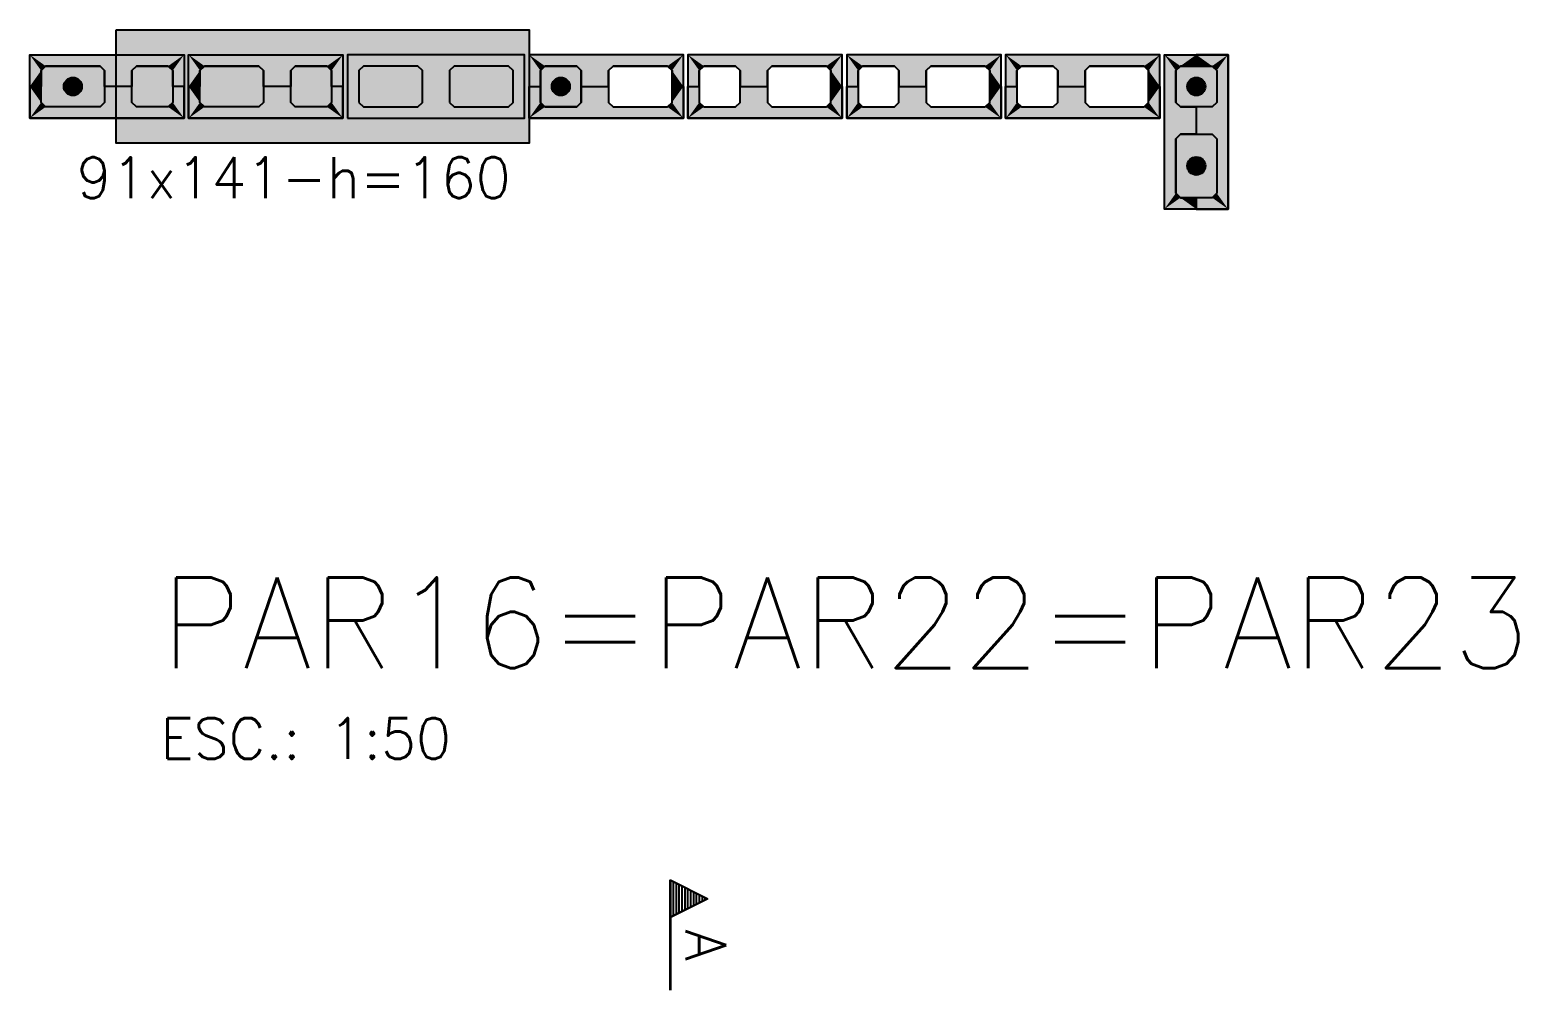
# Model space of a CAD drawing. Extents: x -1.9 to 86, y -1.5 to 61.
# Drawn here: x 43.21 to 49.76, y 37.43 to 41.66 of the extents above; entities that cross this region are included whole.
import ezdxf

# ---------------------------------------------------------------- set-up
doc = ezdxf.new("R2010")
doc.units = 0
doc.header["$MEASUREMENT"] = 0
for name, color, linetype in [('PENA_01', 1, 'CONTINUOUS'), ('PENA_02', 2, 'CONTINUOUS'), ('PENA_03', 3, 'CONTINUOUS'), ('PENA_06', 6, 'CONTINUOUS'), ('PENA_11', 252, 'CONTINUOUS'), ('PENA_21', 100, 'CONTINUOUS'), ('PENA_23', 50, 'CONTINUOUS')]:
    doc.layers.add(name, color=color, linetype=linetype)
doc.styles.get("Standard").update_dxf_attribs({"font": 'ROMANS.SHX'})

msp = doc.modelspace()

# ---------------------------------------------------------------- linework, layer by layer
at = {"layer": 'PENA_01', "linetype": 'Continuous'}
for points in [[(43.515295, 41.322185), (43.275295, 41.322185), (43.255295, 41.342185), (43.255295, 41.482185), (43.275295, 41.502185), (43.515295, 41.502185), (43.535295, 41.482185), (43.535295, 41.342185), (43.515295, 41.322185)], [(43.815295, 41.322185), (43.675295, 41.322185), (43.655295, 41.342185), (43.655295, 41.482185), (43.675295, 41.502185), (43.815295, 41.502185), (43.835295, 41.482185), (43.835295, 41.342185), (43.815295, 41.322185)], [(44.215295, 41.322185), (43.975295, 41.322185), (43.955295, 41.342185), (43.955295, 41.482185), (43.975295, 41.502185), (44.215295, 41.502185), (44.235295, 41.482185), (44.235295, 41.342185), (44.215295, 41.322185)], [(44.515295, 41.322185), (44.375295, 41.322185), (44.355295, 41.342185), (44.355295, 41.482185), (44.375295, 41.502185), (44.515295, 41.502185), (44.535295, 41.482185), (44.535295, 41.342185), (44.515295, 41.322185)], [(44.655295, 41.342185), (44.675295, 41.322185), (44.915295, 41.322185), (44.935295, 41.342185), (44.935295, 41.482185), (44.915295, 41.502185), (44.675295, 41.502185), (44.655295, 41.482185), (44.655295, 41.342185)], [(45.055295, 41.342185), (45.075295, 41.322185), (45.315295, 41.322185), (45.335295, 41.342185), (45.335295, 41.482185), (45.315295, 41.502185), (45.075295, 41.502185), (45.055295, 41.482185), (45.055295, 41.342185)], [(45.475295, 41.322185), (45.615295, 41.322185), (45.635295, 41.342185), (45.635295, 41.482185), (45.615295, 41.502185), (45.475295, 41.502185), (45.455295, 41.482185), (45.455295, 41.342185), (45.475295, 41.322185)], [(45.775295, 41.322185), (46.015295, 41.322185), (46.035295, 41.342185), (46.035295, 41.482185), (46.015295, 41.502185), (45.775295, 41.502185), (45.755295, 41.482185), (45.755295, 41.342185), (45.775295, 41.322185)], [(46.175295, 41.322185), (46.315295, 41.322185), (46.335295, 41.342185), (46.335295, 41.482185), (46.315295, 41.502185), (46.175295, 41.502185), (46.155295, 41.482185), (46.155295, 41.342185), (46.175295, 41.322185)], [(46.475295, 41.322185), (46.715295, 41.322185), (46.735295, 41.342185), (46.735295, 41.482185), (46.715295, 41.502185), (46.475295, 41.502185), (46.455295, 41.482185), (46.455295, 41.342185), (46.475295, 41.322185)], [(46.875295, 41.322185), (47.015295, 41.322185), (47.035295, 41.342185), (47.035295, 41.482185), (47.015295, 41.502185), (46.875295, 41.502185), (46.855295, 41.482185), (46.855295, 41.342185), (46.875295, 41.322185)], [(47.175295, 41.322185), (47.415295, 41.322185), (47.435295, 41.342185), (47.435295, 41.482185), (47.415295, 41.502185), (47.175295, 41.502185), (47.155295, 41.482185), (47.155295, 41.342185), (47.175295, 41.322185)], [(47.575295, 41.322185), (47.715295, 41.322185), (47.735295, 41.342185), (47.735295, 41.482185), (47.715295, 41.502185), (47.575295, 41.502185), (47.555295, 41.482185), (47.555295, 41.342185), (47.575295, 41.322185)], [(47.875295, 41.322185), (48.115295, 41.322185), (48.135295, 41.342185), (48.135295, 41.482185), (48.115295, 41.502185), (47.875295, 41.502185), (47.855295, 41.482185), (47.855295, 41.342185), (47.875295, 41.322185)], [(48.435295, 41.482185), (48.435295, 41.342185), (48.415295, 41.322185), (48.275295, 41.322185), (48.255295, 41.342185), (48.255295, 41.482185), (48.275295, 41.502185), (48.415295, 41.502185), (48.435295, 41.482185)], [(48.435295, 41.182185), (48.435295, 40.942185), (48.415295, 40.922185), (48.275295, 40.922185), (48.255295, 40.942185), (48.255295, 41.182185), (48.275295, 41.202185), (48.415295, 41.202185), (48.435295, 41.182185)]]:
    msp.add_lwpolyline(points, dxfattribs=at)
at = {"layer": 'PENA_02', "linetype": 'Continuous'}
for points in [[(43.885295, 41.272185), (43.205295, 41.272185), (43.205295, 41.552185), (43.885295, 41.552185), (43.885295, 41.272185)], [(44.585295, 41.272185), (43.905295, 41.272185), (43.905295, 41.552185), (44.585295, 41.552185), (44.585295, 41.272185)], [(44.605295, 41.272185), (45.385295, 41.272185), (45.385295, 41.552185), (44.605295, 41.552185), (44.605295, 41.272185)], [(45.405295, 41.272185), (46.085295, 41.272185), (46.085295, 41.552185), (45.405295, 41.552185), (45.405295, 41.272185)], [(46.105295, 41.272185), (46.785295, 41.272185), (46.785295, 41.552185), (46.105295, 41.552185), (46.105295, 41.272185)], [(46.805295, 41.272185), (47.485295, 41.272185), (47.485295, 41.552185), (46.805295, 41.552185), (46.805295, 41.272185)], [(47.505295, 41.272185), (48.185295, 41.272185), (48.185295, 41.552185), (47.505295, 41.552185), (47.505295, 41.272185)], [(48.485295, 41.552185), (48.485295, 40.872185), (48.205295, 40.872185), (48.205295, 41.552185), (48.485295, 41.552185)]]:
    msp.add_lwpolyline(points, dxfattribs=at)
at = {"layer": 'PENA_03', "linetype": 'Continuous'}
for p, q in [((46.027372, 37.429744), (46.027372, 37.916126)), ((46.027372, 37.916126), (46.193305, 37.83316)), ((46.028067, 37.914998), (46.191744, 37.83316)), ((46.028068, 37.914998), (46.028068, 37.751321)), ((46.040136, 37.909744), (46.040136, 37.756575)), ((46.0529, 37.903362), (46.0529, 37.762957)), ((46.065664, 37.89698), (46.065664, 37.769339)), ((46.078428, 37.890598), (46.078428, 37.775721)), ((46.091192, 37.884216), (46.091192, 37.782103)), ((46.103956, 37.877834), (46.103956, 37.788485)), ((46.11672, 37.871452), (46.11672, 37.794867)), ((46.129484, 37.86507), (46.129484, 37.801249)), ((46.142248, 37.858688), (46.142248, 37.807631)), ((46.155012, 37.852306), (46.155012, 37.814013)), ((46.167777, 37.845924), (46.167777, 37.820395)), ((46.193305, 37.83316), (46.028067, 37.750541)), ((46.191744, 37.83316), (46.028068, 37.751321)), ((46.180541, 37.839542), (46.180541, 37.826778)), ((46.028068, 37.750541), (46.028068, 37.429744))]:
    msp.add_line(p, q, dxfattribs=at)
for points in [[(43.535295, 41.342185), (43.515295, 41.322185), (43.275295, 41.322185), (43.255295, 41.342185), (43.255295, 41.482185), (43.275295, 41.502185), (43.515295, 41.502185), (43.535295, 41.482185), (43.535295, 41.342185)], [(45.615295, 41.502185), (45.635295, 41.482185), (45.635295, 41.342185), (45.615295, 41.322185), (45.475295, 41.322185), (45.455295, 41.342185), (45.455295, 41.482185), (45.475295, 41.502185), (45.615295, 41.502185)], [(48.415295, 41.502185), (48.435295, 41.482185), (48.435295, 41.342185), (48.415295, 41.322185), (48.275295, 41.322185), (48.255295, 41.342185), (48.255295, 41.482185), (48.275295, 41.502185), (48.415295, 41.502185)], [(48.415295, 41.202185), (48.435295, 41.182185), (48.435295, 40.942185), (48.415295, 40.922185), (48.275295, 40.922185), (48.255295, 40.942185), (48.255295, 41.182185), (48.275295, 41.202185), (48.415295, 41.202185)]]:
    msp.add_lwpolyline(points, dxfattribs=at)
for centre in [(43.395295, 41.412185), (45.545295, 41.412185), (48.345295, 41.412185), (48.345295, 41.062185)]:
    msp.add_circle(centre, 0.04, dxfattribs=at)
for points in [[(43.435295, 41.412185), (43.402241, 41.451578), (43.375295, 41.446826)], [(43.435295, 41.412185), (43.425937, 41.437897), (43.402241, 41.451578)], [(45.585295, 41.412185), (45.552241, 41.451578), (45.525295, 41.446826)], [(45.585295, 41.412185), (45.575937, 41.437897), (45.552241, 41.451578)], [(48.385295, 41.412185), (48.352241, 41.451578), (48.325295, 41.446826)], [(48.385295, 41.412185), (48.375937, 41.437897), (48.352241, 41.451578)], [(43.435295, 41.412185), (43.375295, 41.446826), (43.357708, 41.425866)], [(43.435295, 41.412185), (43.357708, 41.425866), (43.357708, 41.398504)], [(43.435295, 41.412185), (43.357708, 41.398504), (43.375295, 41.377544)], [(43.435295, 41.412185), (43.375295, 41.377544), (43.402241, 41.372793)], [(43.435295, 41.412185), (43.402241, 41.372793), (43.425937, 41.386474)], [(43.435295, 41.412185), (43.425937, 41.386474), (43.435295, 41.412185)], [(45.585295, 41.412185), (45.525295, 41.446826), (45.507708, 41.425866)], [(45.585295, 41.412185), (45.507708, 41.425866), (45.507708, 41.398504)], [(45.585295, 41.412185), (45.507708, 41.398504), (45.525295, 41.377544)], [(45.585295, 41.412185), (45.525295, 41.377544), (45.552241, 41.372793)], [(45.585295, 41.412185), (45.552241, 41.372793), (45.575937, 41.386474)], [(45.585295, 41.412185), (45.575937, 41.386474), (45.585295, 41.412185)], [(48.385295, 41.412185), (48.325295, 41.446826), (48.307708, 41.425866)], [(48.385295, 41.412185), (48.307708, 41.425866), (48.307708, 41.398504)], [(48.385295, 41.412185), (48.307708, 41.398504), (48.325295, 41.377544)], [(48.385295, 41.412185), (48.325295, 41.377544), (48.352241, 41.372793)], [(48.385295, 41.412185), (48.352241, 41.372793), (48.375937, 41.386474)], [(48.385295, 41.412185), (48.375937, 41.386474), (48.385295, 41.412185)], [(48.385295, 41.062185), (48.325295, 41.096826), (48.307708, 41.075866)], [(48.385295, 41.062185), (48.307708, 41.075866), (48.307708, 41.048504)], [(48.385295, 41.062185), (48.307708, 41.048504), (48.325295, 41.027544)], [(48.385295, 41.062185), (48.352241, 41.101578), (48.325295, 41.096826)], [(48.385295, 41.062185), (48.325295, 41.027544), (48.352241, 41.022793)], [(48.385295, 41.062185), (48.375937, 41.087897), (48.352241, 41.101578)], [(48.385295, 41.062185), (48.352241, 41.022793), (48.375937, 41.036474)], [(48.385295, 41.062185), (48.375937, 41.036474), (48.385295, 41.062185)]]:
    msp.add_solid(points, dxfattribs=at)
at = {"layer": 'PENA_11', "linetype": 'Continuous'}
for points in [[(43.535295, 41.342185), (43.255295, 41.482185), (43.275295, 41.502185)], [(43.535295, 41.342185), (43.255295, 41.342185), (43.255295, 41.482185)], [(43.535295, 41.342185), (43.275295, 41.502185), (43.515295, 41.502185)], [(43.535295, 41.342185), (43.515295, 41.502185), (43.535295, 41.482185)], [(43.535295, 41.342185), (43.535295, 41.482185), (43.535295, 41.342185)], [(45.615295, 41.502185), (45.475295, 41.322185), (45.455295, 41.342185)], [(45.615295, 41.502185), (45.455295, 41.342185), (45.455295, 41.482185)], [(45.615295, 41.502185), (45.455295, 41.482185), (45.475295, 41.502185)], [(45.615295, 41.502185), (45.615295, 41.322185), (45.475295, 41.322185)], [(45.615295, 41.502185), (45.475295, 41.502185), (45.615295, 41.502185)], [(45.615295, 41.502185), (45.635295, 41.482185), (45.635295, 41.342185)], [(45.615295, 41.502185), (45.635295, 41.342185), (45.615295, 41.322185)], [(48.415295, 41.502185), (48.275295, 41.322185), (48.255295, 41.342185)], [(48.415295, 41.502185), (48.255295, 41.342185), (48.255295, 41.482185)], [(48.415295, 41.502185), (48.255295, 41.482185), (48.275295, 41.502185)], [(48.415295, 41.502185), (48.415295, 41.322185), (48.275295, 41.322185)], [(48.415295, 41.502185), (48.275295, 41.502185), (48.415295, 41.502185)], [(48.415295, 41.502185), (48.435295, 41.482185), (48.435295, 41.342185)], [(48.415295, 41.502185), (48.435295, 41.342185), (48.415295, 41.322185)], [(43.535295, 41.342185), (43.275295, 41.322185), (43.255295, 41.342185)], [(43.535295, 41.342185), (43.515295, 41.322185), (43.275295, 41.322185)], [(48.415295, 41.202185), (48.275295, 40.922185), (48.255295, 40.942185)], [(48.415295, 41.202185), (48.255295, 40.942185), (48.255295, 41.182185)], [(48.415295, 41.202185), (48.255295, 41.182185), (48.275295, 41.202185)], [(48.415295, 41.202185), (48.415295, 40.922185), (48.275295, 40.922185)], [(48.415295, 41.202185), (48.275295, 41.202185), (48.415295, 41.202185)], [(48.415295, 41.202185), (48.435295, 41.182185), (48.435295, 40.942185)], [(48.415295, 41.202185), (48.435295, 40.942185), (48.415295, 40.922185)]]:
    msp.add_solid(points, dxfattribs=at)
at = {"layer": 'PENA_21', "linetype": 'Continuous'}
for points in [[(43.885295, 41.412185), (43.835295, 41.412185), (43.835295, 41.482185), (43.815295, 41.502185), (43.675295, 41.502185), (43.655295, 41.482185), (43.655295, 41.412185), (43.535295, 41.412185), (43.535295, 41.482185), (43.515295, 41.502185), (43.275295, 41.502185), (43.255295, 41.482185), (43.255295, 41.412185), (43.205295, 41.412185), (43.205295, 41.552185), (43.885295, 41.552185), (43.885295, 41.412185)], [(44.585295, 41.412185), (44.535295, 41.412185), (44.535295, 41.482185), (44.515295, 41.502185), (44.375295, 41.502185), (44.355295, 41.482185), (44.355295, 41.412185), (44.235295, 41.412185), (44.235295, 41.482185), (44.215295, 41.502185), (43.975295, 41.502185), (43.955295, 41.482185), (43.955295, 41.412185), (43.905295, 41.412185), (43.905295, 41.552185), (44.585295, 41.552185), (44.585295, 41.412185)], [(45.405295, 41.412185), (45.455295, 41.412185), (45.455295, 41.482185), (45.475295, 41.502185), (45.615295, 41.502185), (45.635295, 41.482185), (45.635295, 41.412185), (45.755295, 41.412185), (45.755295, 41.482185), (45.775295, 41.502185), (46.015295, 41.502185), (46.035295, 41.482185), (46.035295, 41.412185), (46.085295, 41.412185), (46.085295, 41.552185), (45.405295, 41.552185), (45.405295, 41.412185)], [(46.105295, 41.412185), (46.155295, 41.412185), (46.155295, 41.482185), (46.175295, 41.502185), (46.315295, 41.502185), (46.335295, 41.482185), (46.335295, 41.412185), (46.455295, 41.412185), (46.455295, 41.482185), (46.475295, 41.502185), (46.715295, 41.502185), (46.735295, 41.482185), (46.735295, 41.412185), (46.785295, 41.412185), (46.785295, 41.552185), (46.105295, 41.552185), (46.105295, 41.412185)], [(46.805295, 41.412185), (46.855295, 41.412185), (46.855295, 41.482185), (46.875295, 41.502185), (47.015295, 41.502185), (47.035295, 41.482185), (47.035295, 41.412185), (47.155295, 41.412185), (47.155295, 41.482185), (47.175295, 41.502185), (47.415295, 41.502185), (47.435295, 41.482185), (47.435295, 41.412185), (47.485295, 41.412185), (47.485295, 41.552185), (46.805295, 41.552185), (46.805295, 41.412185)], [(47.505295, 41.412185), (47.555295, 41.412185), (47.555295, 41.482185), (47.575295, 41.502185), (47.715295, 41.502185), (47.735295, 41.482185), (47.735295, 41.412185), (47.855295, 41.412185), (47.855295, 41.482185), (47.875295, 41.502185), (48.115295, 41.502185), (48.135295, 41.482185), (48.135295, 41.412185), (48.185295, 41.412185), (48.185295, 41.552185), (47.505295, 41.552185), (47.505295, 41.412185)], [(48.345295, 41.552185), (48.345295, 41.502185), (48.275295, 41.502185), (48.255295, 41.482185), (48.255295, 41.342185), (48.275295, 41.322185), (48.345295, 41.322185), (48.345295, 41.202185), (48.275295, 41.202185), (48.255295, 41.182185), (48.255295, 40.942185), (48.275295, 40.922185), (48.345295, 40.922185), (48.345295, 40.872185), (48.205295, 40.872185), (48.205295, 41.552185), (48.345295, 41.552185)], [(48.345295, 41.552185), (48.345295, 41.502185), (48.415295, 41.502185), (48.435295, 41.482185), (48.435295, 41.342185), (48.415295, 41.322185), (48.345295, 41.322185), (48.345295, 41.202185), (48.415295, 41.202185), (48.435295, 41.182185), (48.435295, 40.942185), (48.415295, 40.922185), (48.345295, 40.922185), (48.345295, 40.872185), (48.485295, 40.872185), (48.485295, 41.552185), (48.345295, 41.552185)], [(43.885295, 41.412185), (43.835295, 41.412185), (43.835295, 41.342185), (43.815295, 41.322185), (43.675295, 41.322185), (43.655295, 41.342185), (43.655295, 41.412185), (43.535295, 41.412185), (43.535295, 41.342185), (43.515295, 41.322185), (43.275295, 41.322185), (43.255295, 41.342185), (43.255295, 41.412185), (43.205295, 41.412185), (43.205295, 41.272185), (43.885295, 41.272185), (43.885295, 41.412185)], [(44.585295, 41.412185), (44.535295, 41.412185), (44.535295, 41.342185), (44.515295, 41.322185), (44.375295, 41.322185), (44.355295, 41.342185), (44.355295, 41.412185), (44.235295, 41.412185), (44.235295, 41.342185), (44.215295, 41.322185), (43.975295, 41.322185), (43.955295, 41.342185), (43.955295, 41.412185), (43.905295, 41.412185), (43.905295, 41.272185), (44.585295, 41.272185), (44.585295, 41.412185)], [(45.405295, 41.412185), (45.455295, 41.412185), (45.455295, 41.342185), (45.475295, 41.322185), (45.615295, 41.322185), (45.635295, 41.342185), (45.635295, 41.412185), (45.755295, 41.412185), (45.755295, 41.342185), (45.775295, 41.322185), (46.015295, 41.322185), (46.035295, 41.342185), (46.035295, 41.412185), (46.085295, 41.412185), (46.085295, 41.272185), (45.405295, 41.272185), (45.405295, 41.412185)], [(46.105295, 41.412185), (46.155295, 41.412185), (46.155295, 41.342185), (46.175295, 41.322185), (46.315295, 41.322185), (46.335295, 41.342185), (46.335295, 41.412185), (46.455295, 41.412185), (46.455295, 41.342185), (46.475295, 41.322185), (46.715295, 41.322185), (46.735295, 41.342185), (46.735295, 41.412185), (46.785295, 41.412185), (46.785295, 41.272185), (46.105295, 41.272185), (46.105295, 41.412185)], [(46.805295, 41.412185), (46.855295, 41.412185), (46.855295, 41.342185), (46.875295, 41.322185), (47.015295, 41.322185), (47.035295, 41.342185), (47.035295, 41.412185), (47.155295, 41.412185), (47.155295, 41.342185), (47.175295, 41.322185), (47.415295, 41.322185), (47.435295, 41.342185), (47.435295, 41.412185), (47.485295, 41.412185), (47.485295, 41.272185), (46.805295, 41.272185), (46.805295, 41.412185)], [(47.505295, 41.412185), (47.555295, 41.412185), (47.555295, 41.342185), (47.575295, 41.322185), (47.715295, 41.322185), (47.735295, 41.342185), (47.735295, 41.412185), (47.855295, 41.412185), (47.855295, 41.342185), (47.875295, 41.322185), (48.115295, 41.322185), (48.135295, 41.342185), (48.135295, 41.412185), (48.185295, 41.412185), (48.185295, 41.272185), (47.505295, 41.272185), (47.505295, 41.412185)]]:
    msp.add_lwpolyline(points, dxfattribs=at)
for points in [[(43.885295, 41.552185), (43.275295, 41.502185), (43.205295, 41.552185)], [(43.275295, 41.502185), (43.255295, 41.482185), (43.205295, 41.552185)], [(43.205295, 41.552185), (43.255295, 41.482185), (43.205295, 41.412185)], [(43.515295, 41.502185), (43.275295, 41.502185), (43.885295, 41.552185)], [(43.535295, 41.482185), (43.515295, 41.502185), (43.885295, 41.552185)], [(43.885295, 41.552185), (43.675295, 41.502185), (43.535295, 41.482185)], [(43.885295, 41.552185), (43.815295, 41.502185), (43.675295, 41.502185)], [(43.885295, 41.552185), (43.835295, 41.482185), (43.815295, 41.502185)], [(43.885295, 41.552185), (43.885295, 41.412185), (43.835295, 41.412185)], [(43.885295, 41.552185), (43.835295, 41.412185), (43.835295, 41.482185)], [(44.585295, 41.552185), (43.975295, 41.502185), (43.905295, 41.552185)], [(43.975295, 41.502185), (43.955295, 41.482185), (43.905295, 41.552185)], [(43.905295, 41.552185), (43.955295, 41.482185), (43.905295, 41.412185)], [(44.215295, 41.502185), (43.975295, 41.502185), (44.585295, 41.552185)], [(44.235295, 41.482185), (44.215295, 41.502185), (44.585295, 41.552185)], [(44.585295, 41.552185), (44.375295, 41.502185), (44.235295, 41.482185)], [(44.585295, 41.552185), (44.515295, 41.502185), (44.375295, 41.502185)], [(44.585295, 41.552185), (44.535295, 41.482185), (44.515295, 41.502185)], [(44.585295, 41.552185), (44.585295, 41.412185), (44.535295, 41.412185)], [(44.585295, 41.552185), (44.535295, 41.412185), (44.535295, 41.482185)], [(46.085295, 41.552185), (45.405295, 41.552185), (45.475295, 41.502185)], [(45.405295, 41.552185), (45.405295, 41.412185), (45.455295, 41.412185)], [(45.405295, 41.552185), (45.455295, 41.412185), (45.455295, 41.482185)], [(45.405295, 41.552185), (45.455295, 41.482185), (45.475295, 41.502185)], [(46.085295, 41.552185), (45.475295, 41.502185), (45.615295, 41.502185)], [(46.085295, 41.552185), (45.615295, 41.502185), (45.635295, 41.482185)], [(46.085295, 41.552185), (45.635295, 41.482185), (45.775295, 41.502185)], [(46.085295, 41.552185), (45.775295, 41.502185), (46.015295, 41.502185)], [(46.085295, 41.552185), (46.015295, 41.502185), (46.035295, 41.482185)], [(46.085295, 41.552185), (46.035295, 41.482185), (46.085295, 41.412185)], [(46.785295, 41.552185), (46.105295, 41.552185), (46.175295, 41.502185)], [(46.105295, 41.552185), (46.105295, 41.412185), (46.155295, 41.412185)], [(46.105295, 41.552185), (46.155295, 41.412185), (46.155295, 41.482185)], [(46.105295, 41.552185), (46.155295, 41.482185), (46.175295, 41.502185)], [(46.785295, 41.552185), (46.175295, 41.502185), (46.315295, 41.502185)], [(46.785295, 41.552185), (46.315295, 41.502185), (46.335295, 41.482185)], [(46.785295, 41.552185), (46.335295, 41.482185), (46.475295, 41.502185)], [(46.785295, 41.552185), (46.475295, 41.502185), (46.715295, 41.502185)], [(46.785295, 41.552185), (46.715295, 41.502185), (46.735295, 41.482185)], [(46.785295, 41.552185), (46.735295, 41.482185), (46.785295, 41.412185)], [(47.485295, 41.552185), (46.805295, 41.552185), (46.875295, 41.502185)], [(46.805295, 41.552185), (46.805295, 41.412185), (46.855295, 41.412185)], [(46.805295, 41.552185), (46.855295, 41.412185), (46.855295, 41.482185)], [(46.805295, 41.552185), (46.855295, 41.482185), (46.875295, 41.502185)], [(47.485295, 41.552185), (46.875295, 41.502185), (47.015295, 41.502185)], [(47.485295, 41.552185), (47.015295, 41.502185), (47.035295, 41.482185)], [(47.485295, 41.552185), (47.035295, 41.482185), (47.175295, 41.502185)], [(47.485295, 41.552185), (47.175295, 41.502185), (47.415295, 41.502185)], [(47.485295, 41.552185), (47.415295, 41.502185), (47.435295, 41.482185)], [(47.485295, 41.552185), (47.435295, 41.482185), (47.485295, 41.412185)], [(48.185295, 41.552185), (47.505295, 41.552185), (47.575295, 41.502185)], [(47.505295, 41.552185), (47.505295, 41.412185), (47.555295, 41.412185)], [(47.505295, 41.552185), (47.555295, 41.412185), (47.555295, 41.482185)], [(47.505295, 41.552185), (47.555295, 41.482185), (47.575295, 41.502185)], [(48.185295, 41.552185), (47.575295, 41.502185), (47.715295, 41.502185)], [(48.185295, 41.552185), (47.715295, 41.502185), (47.735295, 41.482185)], [(48.185295, 41.552185), (47.735295, 41.482185), (47.875295, 41.502185)], [(48.185295, 41.552185), (47.875295, 41.502185), (48.115295, 41.502185)], [(48.185295, 41.552185), (48.115295, 41.502185), (48.135295, 41.482185)], [(48.185295, 41.552185), (48.135295, 41.482185), (48.185295, 41.412185)], [(48.275295, 41.502185), (48.255295, 41.482185), (48.205295, 41.552185)], [(48.275295, 41.502185), (48.205295, 41.552185), (48.345295, 41.552185)], [(48.205295, 41.552185), (48.255295, 41.482185), (48.205295, 40.872185)], [(48.275295, 41.502185), (48.345295, 41.552185), (48.345295, 41.502185)], [(48.485295, 41.552185), (48.345295, 41.552185), (48.415295, 41.502185)], [(48.415295, 41.502185), (48.345295, 41.552185), (48.345295, 41.502185)], [(48.435295, 41.482185), (48.485295, 41.552185), (48.415295, 41.502185)], [(48.485295, 40.872185), (48.485295, 41.552185), (48.435295, 41.482185)], [(43.255295, 41.482185), (43.255295, 41.412185), (43.205295, 41.412185)], [(43.535295, 41.412185), (43.535295, 41.482185), (43.675295, 41.502185)], [(43.535295, 41.412185), (43.675295, 41.502185), (43.655295, 41.482185)], [(43.535295, 41.412185), (43.655295, 41.482185), (43.655295, 41.412185)], [(43.955295, 41.482185), (43.955295, 41.412185), (43.905295, 41.412185)], [(44.235295, 41.412185), (44.235295, 41.482185), (44.375295, 41.502185)], [(44.235295, 41.412185), (44.375295, 41.502185), (44.355295, 41.482185)], [(44.235295, 41.412185), (44.355295, 41.482185), (44.355295, 41.412185)], [(45.635295, 41.482185), (45.755295, 41.482185), (45.775295, 41.502185)], [(45.635295, 41.482185), (45.635295, 41.412185), (45.755295, 41.412185)], [(45.635295, 41.482185), (45.755295, 41.412185), (45.755295, 41.482185)], [(46.085295, 41.412185), (46.035295, 41.482185), (46.035295, 41.412185)], [(46.335295, 41.482185), (46.455295, 41.482185), (46.475295, 41.502185)], [(46.335295, 41.482185), (46.335295, 41.412185), (46.455295, 41.412185)], [(46.335295, 41.482185), (46.455295, 41.412185), (46.455295, 41.482185)], [(46.785295, 41.412185), (46.735295, 41.482185), (46.735295, 41.412185)], [(47.035295, 41.482185), (47.155295, 41.482185), (47.175295, 41.502185)], [(47.035295, 41.482185), (47.035295, 41.412185), (47.155295, 41.412185)], [(47.035295, 41.482185), (47.155295, 41.412185), (47.155295, 41.482185)], [(47.485295, 41.412185), (47.435295, 41.482185), (47.435295, 41.412185)], [(47.735295, 41.482185), (47.855295, 41.482185), (47.875295, 41.502185)], [(47.735295, 41.482185), (47.735295, 41.412185), (47.855295, 41.412185)], [(47.735295, 41.482185), (47.855295, 41.412185), (47.855295, 41.482185)], [(48.185295, 41.412185), (48.135295, 41.482185), (48.135295, 41.412185)], [(48.205295, 40.872185), (48.255295, 41.482185), (48.255295, 40.942185)], [(48.255295, 40.942185), (48.255295, 41.482185), (48.255295, 41.342185)], [(48.435295, 41.342185), (48.485295, 40.872185), (48.435295, 41.482185)], [(43.205295, 41.272185), (43.255295, 41.342185), (43.205295, 41.412185)], [(43.255295, 41.342185), (43.255295, 41.412185), (43.205295, 41.412185)], [(43.535295, 41.412185), (43.535295, 41.342185), (43.675295, 41.322185)], [(43.535295, 41.412185), (43.675295, 41.322185), (43.655295, 41.342185)], [(43.535295, 41.412185), (43.655295, 41.342185), (43.655295, 41.412185)], [(43.885295, 41.272185), (43.885295, 41.412185), (43.835295, 41.412185)], [(43.885295, 41.272185), (43.835295, 41.412185), (43.835295, 41.342185)], [(43.905295, 41.272185), (43.955295, 41.342185), (43.905295, 41.412185)], [(43.955295, 41.342185), (43.955295, 41.412185), (43.905295, 41.412185)], [(44.235295, 41.412185), (44.235295, 41.342185), (44.375295, 41.322185)], [(44.235295, 41.412185), (44.375295, 41.322185), (44.355295, 41.342185)], [(44.235295, 41.412185), (44.355295, 41.342185), (44.355295, 41.412185)], [(44.585295, 41.272185), (44.585295, 41.412185), (44.535295, 41.412185)], [(44.585295, 41.272185), (44.535295, 41.412185), (44.535295, 41.342185)], [(45.405295, 41.272185), (45.405295, 41.412185), (45.455295, 41.412185)], [(45.405295, 41.272185), (45.455295, 41.412185), (45.455295, 41.342185)], [(45.635295, 41.342185), (45.635295, 41.412185), (45.755295, 41.412185)], [(45.635295, 41.342185), (45.755295, 41.412185), (45.755295, 41.342185)], [(46.085295, 41.272185), (46.035295, 41.342185), (46.085295, 41.412185)], [(46.085295, 41.412185), (46.035295, 41.342185), (46.035295, 41.412185)], [(46.105295, 41.272185), (46.105295, 41.412185), (46.155295, 41.412185)], [(46.105295, 41.272185), (46.155295, 41.412185), (46.155295, 41.342185)], [(46.335295, 41.342185), (46.335295, 41.412185), (46.455295, 41.412185)], [(46.335295, 41.342185), (46.455295, 41.412185), (46.455295, 41.342185)], [(46.785295, 41.272185), (46.735295, 41.342185), (46.785295, 41.412185)], [(46.785295, 41.412185), (46.735295, 41.342185), (46.735295, 41.412185)], [(46.805295, 41.272185), (46.805295, 41.412185), (46.855295, 41.412185)], [(46.805295, 41.272185), (46.855295, 41.412185), (46.855295, 41.342185)], [(47.035295, 41.342185), (47.035295, 41.412185), (47.155295, 41.412185)], [(47.035295, 41.342185), (47.155295, 41.412185), (47.155295, 41.342185)], [(47.485295, 41.272185), (47.435295, 41.342185), (47.485295, 41.412185)], [(47.485295, 41.412185), (47.435295, 41.342185), (47.435295, 41.412185)], [(47.505295, 41.272185), (47.505295, 41.412185), (47.555295, 41.412185)], [(47.505295, 41.272185), (47.555295, 41.412185), (47.555295, 41.342185)], [(47.735295, 41.342185), (47.735295, 41.412185), (47.855295, 41.412185)], [(47.735295, 41.342185), (47.855295, 41.412185), (47.855295, 41.342185)], [(48.185295, 41.272185), (48.135295, 41.342185), (48.185295, 41.412185)], [(48.185295, 41.412185), (48.135295, 41.342185), (48.135295, 41.412185)], [(43.275295, 41.322185), (43.255295, 41.342185), (43.205295, 41.272185)], [(43.885295, 41.272185), (43.275295, 41.322185), (43.205295, 41.272185)], [(43.515295, 41.322185), (43.275295, 41.322185), (43.885295, 41.272185)], [(43.535295, 41.342185), (43.515295, 41.322185), (43.885295, 41.272185)], [(43.885295, 41.272185), (43.675295, 41.322185), (43.535295, 41.342185)], [(43.885295, 41.272185), (43.815295, 41.322185), (43.675295, 41.322185)], [(43.885295, 41.272185), (43.835295, 41.342185), (43.815295, 41.322185)], [(43.975295, 41.322185), (43.955295, 41.342185), (43.905295, 41.272185)], [(44.585295, 41.272185), (43.975295, 41.322185), (43.905295, 41.272185)], [(44.215295, 41.322185), (43.975295, 41.322185), (44.585295, 41.272185)], [(44.235295, 41.342185), (44.215295, 41.322185), (44.585295, 41.272185)], [(44.585295, 41.272185), (44.375295, 41.322185), (44.235295, 41.342185)], [(44.585295, 41.272185), (44.515295, 41.322185), (44.375295, 41.322185)], [(44.585295, 41.272185), (44.535295, 41.342185), (44.515295, 41.322185)], [(45.405295, 41.272185), (45.455295, 41.342185), (45.475295, 41.322185)], [(46.085295, 41.272185), (45.405295, 41.272185), (45.475295, 41.322185)], [(46.085295, 41.272185), (45.475295, 41.322185), (45.615295, 41.322185)], [(46.085295, 41.272185), (45.615295, 41.322185), (45.635295, 41.342185)], [(46.085295, 41.272185), (45.635295, 41.342185), (45.775295, 41.322185)], [(45.635295, 41.342185), (45.755295, 41.342185), (45.775295, 41.322185)], [(46.085295, 41.272185), (45.775295, 41.322185), (46.015295, 41.322185)], [(46.085295, 41.272185), (46.015295, 41.322185), (46.035295, 41.342185)], [(46.105295, 41.272185), (46.155295, 41.342185), (46.175295, 41.322185)], [(46.785295, 41.272185), (46.105295, 41.272185), (46.175295, 41.322185)], [(46.785295, 41.272185), (46.175295, 41.322185), (46.315295, 41.322185)], [(46.785295, 41.272185), (46.315295, 41.322185), (46.335295, 41.342185)], [(46.785295, 41.272185), (46.335295, 41.342185), (46.475295, 41.322185)], [(46.335295, 41.342185), (46.455295, 41.342185), (46.475295, 41.322185)], [(46.785295, 41.272185), (46.475295, 41.322185), (46.715295, 41.322185)], [(46.785295, 41.272185), (46.715295, 41.322185), (46.735295, 41.342185)], [(46.805295, 41.272185), (46.855295, 41.342185), (46.875295, 41.322185)], [(47.485295, 41.272185), (46.805295, 41.272185), (46.875295, 41.322185)], [(47.485295, 41.272185), (46.875295, 41.322185), (47.015295, 41.322185)], [(47.485295, 41.272185), (47.015295, 41.322185), (47.035295, 41.342185)], [(47.485295, 41.272185), (47.035295, 41.342185), (47.175295, 41.322185)], [(47.035295, 41.342185), (47.155295, 41.342185), (47.175295, 41.322185)], [(47.485295, 41.272185), (47.175295, 41.322185), (47.415295, 41.322185)], [(47.485295, 41.272185), (47.415295, 41.322185), (47.435295, 41.342185)], [(47.505295, 41.272185), (47.555295, 41.342185), (47.575295, 41.322185)], [(48.185295, 41.272185), (47.505295, 41.272185), (47.575295, 41.322185)], [(48.185295, 41.272185), (47.575295, 41.322185), (47.715295, 41.322185)], [(48.185295, 41.272185), (47.715295, 41.322185), (47.735295, 41.342185)], [(48.185295, 41.272185), (47.735295, 41.342185), (47.875295, 41.322185)], [(47.735295, 41.342185), (47.855295, 41.342185), (47.875295, 41.322185)], [(48.185295, 41.272185), (47.875295, 41.322185), (48.115295, 41.322185)], [(48.185295, 41.272185), (48.115295, 41.322185), (48.135295, 41.342185)], [(48.255295, 40.942185), (48.255295, 41.182185), (48.255295, 41.342185)], [(48.275295, 41.322185), (48.255295, 41.182185), (48.255295, 41.342185)], [(48.275295, 41.322185), (48.275295, 41.202185), (48.255295, 41.182185)], [(48.345295, 41.322185), (48.275295, 41.202185), (48.275295, 41.322185)], [(48.345295, 41.322185), (48.345295, 41.202185), (48.275295, 41.202185)], [(48.345295, 41.322185), (48.415295, 41.202185), (48.415295, 41.322185)], [(48.345295, 41.322185), (48.345295, 41.202185), (48.415295, 41.202185)], [(48.415295, 41.322185), (48.435295, 41.182185), (48.435295, 41.342185)], [(48.415295, 41.202185), (48.435295, 41.182185), (48.415295, 41.322185)], [(48.435295, 41.182185), (48.485295, 40.872185), (48.435295, 41.342185)], [(48.435295, 41.182185), (48.435295, 40.942185), (48.485295, 40.872185)], [(48.275295, 40.922185), (48.205295, 40.872185), (48.255295, 40.942185)], [(48.435295, 40.942185), (48.415295, 40.922185), (48.485295, 40.872185)], [(48.345295, 40.872185), (48.205295, 40.872185), (48.275295, 40.922185)], [(48.345295, 40.922185), (48.345295, 40.872185), (48.275295, 40.922185)], [(48.415295, 40.922185), (48.345295, 40.922185), (48.485295, 40.872185)], [(48.345295, 40.922185), (48.345295, 40.872185), (48.485295, 40.872185)]]:
    msp.add_solid(points, dxfattribs=at)
at = {"layer": 'PENA_23', "linetype": 'Continuous'}
msp.add_lwpolyline([(43.585295, 41.662185), (45.405295, 41.662185), (45.405295, 41.162185), (43.585295, 41.162185), (43.585295, 41.662185)], dxfattribs=at)
msp.add_lwpolyline([(43.585295, 41.662185), (45.405295, 41.662185), (45.405295, 41.162185), (43.585295, 41.162185), (43.585295, 41.662185)], dxfattribs=at)
for points in [[(43.585295, 41.662185), (45.405295, 41.662185), (45.405295, 41.162185)], [(43.585295, 41.662185), (45.405295, 41.162185), (43.585295, 41.162185)], [(43.585295, 41.662185), (43.585295, 41.162185), (43.585295, 41.662185)], [(43.585295, 41.662185), (45.405295, 41.662185), (45.405295, 41.162185)], [(43.585295, 41.662185), (45.405295, 41.162185), (43.585295, 41.162185)], [(43.585295, 41.662185), (43.585295, 41.162185), (43.585295, 41.662185)]]:
    msp.add_solid(points, dxfattribs=at)

# ---------------------------------------------------------------- texts
at = {"layer": 'PENA_03', "linetype": 'Continuous'}
for s, p in [('91x141-h=160', (43.411422, 40.920605)), ('ESC.: 1:50', (43.78111, 38.449164))]:
    msp.add_text(s, height=0.18, dxfattribs=at).set_placement(p)
msp.add_text('A', height=0.18, rotation=270, dxfattribs=at).set_placement((46.094401, 37.697727))
at = {"layer": 'PENA_06', "linetype": 'Continuous'}
msp.add_text('PAR16=PAR22=PAR23', height=0.4, dxfattribs=at).set_placement((43.78111, 38.849164))

doc.saveas('drawing.dxf')
